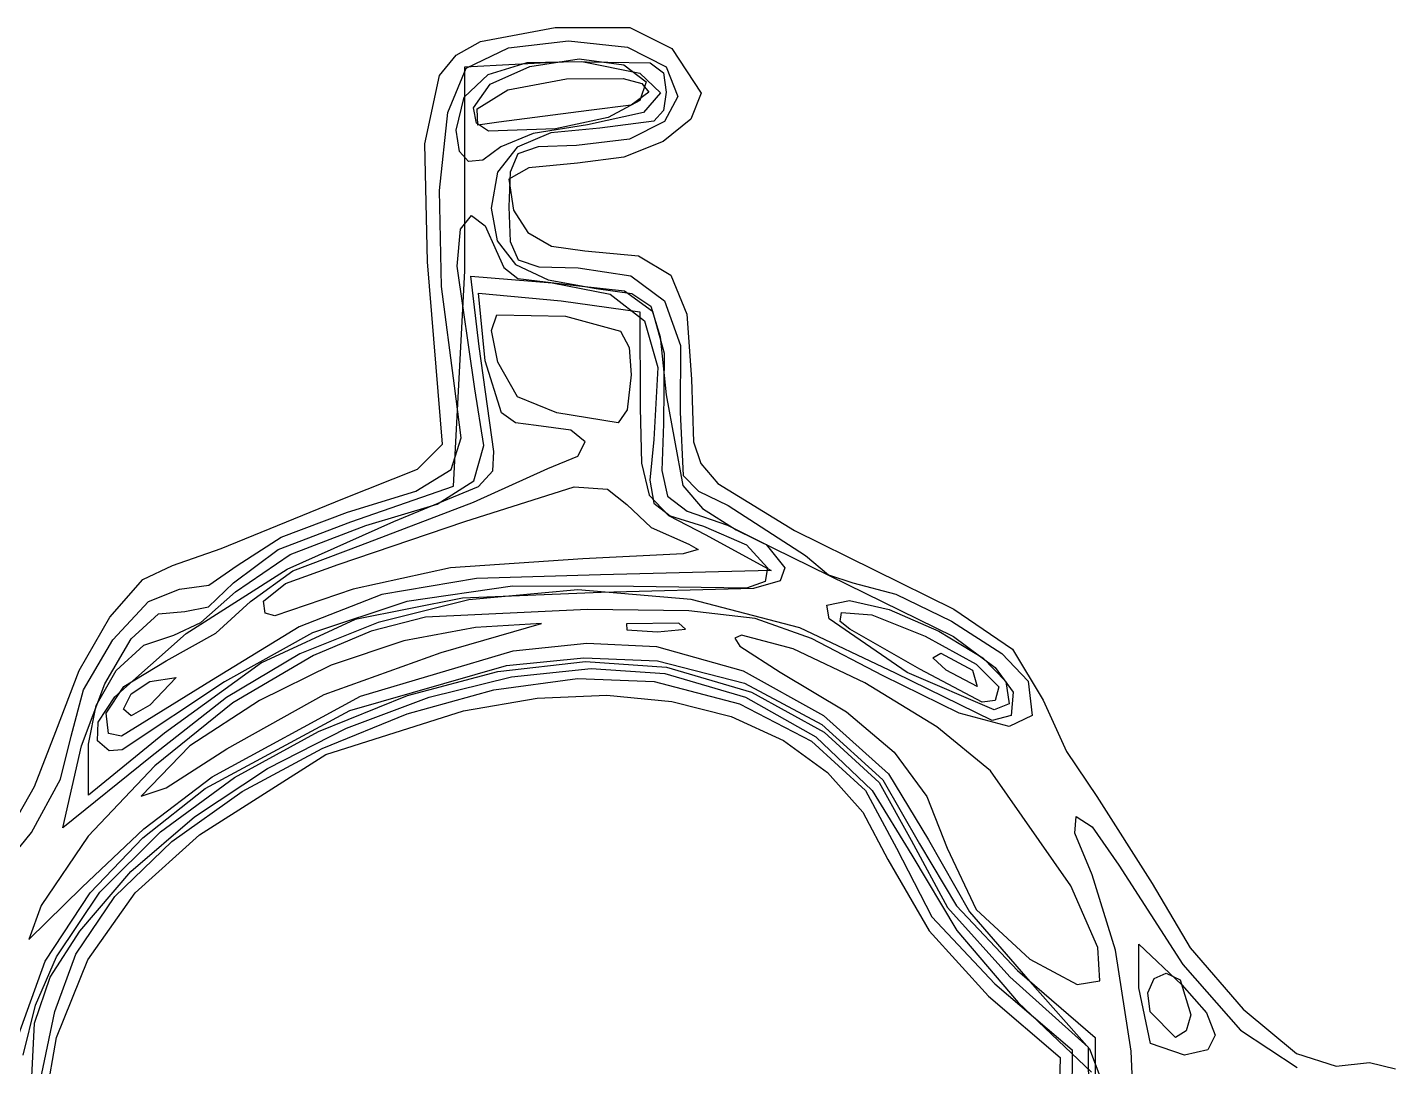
# Model space of a CAD drawing. Extents: x 31 to 107, y 25 to 130.
# Drawn here: x 55.46 to 77.52, y 108.75 to 125.52 of the extents above; entities that cross this region are included whole.
import ezdxf

# ---------------------------------------------------------------- set-up
doc = ezdxf.new("R2010")
doc.units = 0

msp = doc.modelspace()

# ---------------------------------------------------------------- linework, layer by layer
at = {"layer": 'Layer 1'}
for p, q in [((62.761158, 125.289474), (63.965915, 125.515647)), ((63.965915, 125.515647), (65.173524, 125.52033)), ((65.173524, 125.52033), (65.847739, 125.17639)), ((62.372198, 125.071547), (62.761158, 125.289474)), ((62.532381, 124.863174), (63.213696, 125.190879)), ((63.213696, 125.190879), (64.184032, 125.304758)), ((64.184032, 125.304758), (65.134891, 125.202886)), ((65.134891, 125.202886), (65.757778, 124.883333)), ((65.847739, 125.17639), (66.322222, 124.46)), ((62.10382, 124.743829), (62.372198, 125.071547)), ((62.512222, 124.883333), (64.135, 124.967972)), ((62.512222, 121.592142), (62.512222, 124.883333)), ((62.884576, 124.761513), (63.518362, 124.954156)), ((62.917932, 124.602308), (63.560615, 124.887341)), ((63.518362, 124.954156), (64.396366, 124.971135)), ((63.560615, 124.887341), (64.354716, 125.012894)), ((64.135, 124.967972), (65.499636, 124.947119)), ((64.354716, 125.012894), (65.073567, 124.914194)), ((64.396366, 124.971135), (65.333406, 124.779279)), ((65.073567, 124.914194), (65.437272, 124.641103)), ((65.499636, 124.947119), (65.711686, 124.783964)), ((65.757778, 124.883333), (65.946462, 124.405913)), ((61.863707, 123.639328), (62.10382, 124.743829)), ((62.238375, 124.144553), (62.532381, 124.863174)), ((62.500371, 124.396148), (62.884576, 124.761513)), ((63.20621, 124.511656), (64.150388, 124.690889)), ((64.150388, 124.690889), (65.065121, 124.694384)), ((65.065121, 124.694384), (65.363054, 124.615643)), ((65.333406, 124.779279), (65.668279, 124.463017)), ((65.711686, 124.783964), (65.757778, 124.474083)), ((62.653333, 124.222572), (62.917932, 124.602308)), ((62.707441, 124.203361), (63.20621, 124.511656)), ((65.475556, 124.475463), (65.192176, 124.265223)), ((65.437272, 124.641103), (65.331745, 124.337841)), ((65.363054, 124.615643), (65.475556, 124.475463)), ((65.668279, 124.463017), (65.390049, 124.144842)), ((65.757778, 124.474083), (65.715786, 124.18046)), ((66.322222, 124.46), (66.155414, 124.037512)), ((62.371111, 123.861), (62.500371, 124.396148)), ((62.700933, 123.972872), (62.653333, 124.222572)), ((62.653333, 124.222572), (62.653333, 124.222572)), ((65.192176, 124.265223), (64.510861, 124.177778)), ((65.331745, 124.337841), (64.821569, 124.064852)), ((65.946462, 124.405913), (65.728847, 124.000349)), ((62.103286, 122.890079), (62.238375, 124.144553)), ((62.7222, 123.943867), (62.707441, 124.203361)), ((62.707441, 124.203361), (62.707441, 124.203361)), ((63.06124, 123.991695), (62.7222, 123.943867)), ((64.510861, 124.177778), (63.06124, 123.991695)), ((64.821569, 124.064852), (63.971325, 123.882582)), ((65.390049, 124.144842), (64.487778, 123.94725)), ((65.55643, 124.004172), (64.685333, 123.895556)), ((65.728847, 124.000349), (65.164281, 123.718777)), ((65.715786, 124.18046), (65.55643, 124.004172)), ((66.155414, 124.037512), (65.71109, 123.676801)), ((62.423801, 123.518161), (62.371111, 123.861)), ((62.371111, 123.861), (62.371111, 123.861)), ((62.890099, 123.844934), (62.700933, 123.972872)), ((63.971325, 123.882582), (62.890099, 123.844934)), ((63.611742, 123.806739), (63.090778, 123.594472)), ((63.899753, 123.819748), (63.355176, 123.585744)), ((64.487778, 123.94725), (63.611742, 123.806739)), ((64.685333, 123.895556), (63.899753, 123.819748)), ((61.910629, 121.736584), (61.863707, 123.639328)), ((63.090778, 123.594472), (62.799055, 123.379186)), ((63.355176, 123.585744), (63.038233, 123.183674)), ((63.692872, 123.593861), (63.3665, 123.479093)), ((64.312111, 123.613333), (63.692872, 123.593861)), ((65.164281, 123.718777), (64.312111, 123.613333)), ((65.71109, 123.676801), (65.073404, 123.425467)), ((62.571589, 123.355653), (62.423801, 123.518161)), ((62.799055, 123.379186), (62.571589, 123.355653)), ((63.3665, 123.479093), (63.239351, 123.1845)), ((64.326508, 123.331111), (63.543468, 123.254988)), ((65.073404, 123.425467), (64.326508, 123.331111)), ((63.038233, 123.183674), (62.935556, 122.603666)), ((63.543468, 123.254988), (63.217778, 123.071972)), ((63.239351, 123.1845), (63.217778, 122.625556)), ((62.135904, 121.340229), (62.103286, 122.890079)), ((63.217778, 123.071972), (63.294839, 122.568926)), ((62.439681, 122.265197), (62.620418, 122.484444)), ((62.620418, 122.484444), (62.839849, 122.318639)), ((62.935556, 122.603666), (63.030671, 122.076475)), ((63.217778, 122.625556), (63.239241, 122.065035)), ((63.294839, 122.568926), (63.525745, 122.208266)), ((62.389078, 121.666734), (62.439681, 122.265197)), ((62.839849, 122.318639), (63.017329, 121.92)), ((63.030671, 122.076475), (63.330402, 121.695809)), ((63.239241, 122.065035), (63.368259, 121.770617)), ((63.525745, 122.208266), (63.910077, 121.990386)), ((63.017329, 121.92), (63.140788, 121.64342)), ((63.910077, 121.990386), (64.447417, 121.915679)), ((64.447417, 121.915679), (65.312488, 121.8316)), ((65.312488, 121.8316), (65.832644, 121.523854)), ((62.150027, 118.797592), (61.910629, 121.736584)), ((62.329749, 118.117078), (62.512222, 121.592142)), ((62.671748, 119.687851), (62.389078, 121.666734)), ((63.140788, 121.64342), (63.365964, 121.470324)), ((63.330402, 121.695809), (63.856327, 121.44517)), ((63.368259, 121.770617), (63.701776, 121.656725)), ((63.701776, 121.656725), (64.336738, 121.637778)), ((64.336738, 121.637778), (65.188727, 121.511284)), ((62.743568, 120.37165), (62.607105, 121.504411)), ((62.607105, 121.504411), (63.918564, 121.400107)), ((63.365964, 121.470324), (64.301226, 121.355556)), ((63.856327, 121.44517), (64.630021, 121.308058)), ((63.918564, 121.400107), (64.856771, 121.214551)), ((64.301226, 121.355556), (65.085151, 121.270306)), ((65.188727, 121.511284), (65.729465, 121.10644)), ((65.832644, 121.523854), (66.089784, 120.893611)), ((62.345014, 119.735476), (62.135904, 121.340229)), ((62.840068, 120.141292), (62.732587, 121.234276)), ((62.732587, 121.234276), (64.064444, 121.106438)), ((64.630021, 121.308058), (65.20128, 121.227892)), ((64.856771, 121.214551), (65.407549, 120.785997)), ((65.085151, 121.270306), (65.536429, 120.942395)), ((65.20128, 121.227892), (65.509894, 121.020982)), ((64.064444, 121.106438), (65.334444, 120.929132)), ((65.334444, 120.929132), (65.337072, 119.379438)), ((65.509894, 121.020982), (65.660511, 120.527791)), ((65.536429, 120.942395), (65.723718, 120.26358)), ((65.729465, 121.10644), (65.985882, 120.385203)), ((62.940548, 120.628042), (63.02596, 120.879853)), ((63.02596, 120.879853), (64.135, 120.861291)), ((64.135, 120.861291), (65.019834, 120.617249)), ((65.407549, 120.785997), (65.624225, 120.032293)), ((66.089784, 120.893611), (66.165806, 119.842043)), ((63.04346, 120.117379), (62.940548, 120.628042)), ((65.019834, 120.617249), (65.161344, 120.35345)), ((65.660511, 120.527791), (65.757778, 119.588785)), ((62.978349, 118.674444), (62.743568, 120.37165)), ((65.161344, 120.35345), (65.193333, 119.913567)), ((65.723718, 120.26358), (65.715676, 119.125616)), ((65.985882, 120.385203), (65.98491, 119.309532)), ((63.102746, 119.299587), (62.840068, 120.141292)), ((63.362478, 119.556568), (63.04346, 120.117379)), ((65.624225, 120.032293), (65.560126, 118.871292)), ((65.193333, 119.913567), (65.131156, 119.349837)), ((66.165806, 119.842043), (66.197843, 118.832579)), ((62.453844, 118.900176), (62.345014, 119.735476)), ((62.819285, 118.775082), (62.671748, 119.687851)), ((65.757778, 119.588785), (66.028055, 118.127255)), ((63.994578, 119.299855), (63.362478, 119.556568)), ((65.337072, 119.379438), (65.358631, 118.489798)), ((63.327635, 119.140846), (63.102746, 119.299587)), ((63.661383, 119.097778), (63.327635, 119.140846)), ((64.981667, 119.140063), (63.994578, 119.299855)), ((63.994578, 119.299855), (63.994578, 119.299855)), ((65.131156, 119.349837), (64.981667, 119.140063)), ((65.98491, 119.309532), (66.029107, 118.2914)), ((64.221313, 119.02029), (63.661383, 119.097778)), ((64.451807, 118.833024), (64.221313, 119.02029)), ((65.715676, 119.125616), (65.685464, 118.371005)), ((61.747704, 118.394566), (62.150027, 118.797592)), ((62.289208, 118.384221), (62.453844, 118.900176)), ((62.657233, 118.205523), (62.819285, 118.775082)), ((64.334451, 118.603776), (64.451807, 118.833024)), ((65.560126, 118.871292), (65.491979, 118.216375)), ((66.197843, 118.832579), (66.318875, 118.481105)), ((62.959987, 118.366549), (62.978349, 118.674444)), ((63.850828, 118.400339), (64.334451, 118.603776)), ((65.358631, 118.489798), (65.480834, 117.970814)), ((66.318875, 118.481105), (66.590575, 118.161074)), ((60.5425, 117.914397), (61.747704, 118.394566)), ((61.721559, 118.034458), (62.289208, 118.384221)), ((62.653333, 117.861955), (63.850828, 118.400339)), ((62.733786, 118.11), (62.959987, 118.366549)), ((65.685464, 118.371005), (65.778667, 117.955478)), ((66.029107, 118.2914), (66.279838, 118.035659)), ((60.62135, 117.697738), (61.721559, 118.034458)), ((60.674967, 117.544813), (62.329749, 118.117078)), ((61.36419, 117.545556), (62.733786, 118.11)), ((62.063749, 117.826144), (62.657233, 118.205523)), ((62.512222, 117.545671), (64.274804, 118.10786)), ((64.274804, 118.10786), (64.812775, 118.069838)), ((64.812775, 118.069838), (65.12468, 117.819365)), ((65.491979, 118.216375), (65.556973, 117.844397)), ((66.028055, 118.127255), (66.34257, 117.756322)), ((66.279838, 118.035659), (66.756825, 117.804881)), ((66.590575, 118.161074), (67.827958, 117.403153)), ((58.581056, 117.113945), (60.5425, 117.914397)), ((60.836254, 117.165244), (62.653333, 117.861955)), ((60.916992, 117.483913), (62.063749, 117.826144)), ((65.12468, 117.819365), (65.517871, 117.452916)), ((65.480834, 117.970814), (65.795739, 117.644446)), ((65.556973, 117.844397), (65.822882, 117.636612)), ((65.778667, 117.955478), (66.097844, 117.716179)), ((59.551345, 117.297178), (60.62135, 117.697738)), ((65.795739, 117.644446), (66.395405, 117.332653)), ((65.822882, 117.636612), (66.35748, 117.474275)), ((66.097844, 117.716179), (66.745556, 117.490251)), ((66.34257, 117.756322), (66.886667, 117.413298)), ((66.756825, 117.804881), (68.002023, 116.997418)), ((59.499339, 117.096588), (60.674967, 117.544813)), ((59.643619, 116.776174), (61.36419, 117.545556)), ((59.69503, 117.017109), (60.916992, 117.483913)), ((60.466111, 116.852356), (62.512222, 117.545671)), ((65.517871, 117.452916), (66.121351, 117.182736)), ((66.35748, 117.474275), (67.053917, 117.173781)), ((66.745556, 117.490251), (67.367154, 117.175182)), ((66.886667, 117.413298), (68.383229, 116.673811)), ((67.827958, 117.403153), (70.393947, 116.134444)), ((58.841426, 116.837892), (59.551345, 117.297178)), ((59.737649, 116.753827), (60.836254, 117.165244)), ((66.121351, 117.182736), (66.274132, 117.09516)), ((66.395405, 117.332653), (67.451111, 116.756273)), ((67.053917, 117.173781), (67.39196, 116.797602)), ((67.367154, 117.175182), (67.672698, 116.802007)), ((57.794962, 116.84), (58.581056, 117.113945)), ((58.782046, 116.555921), (59.499339, 117.096588)), ((58.813768, 116.411437), (59.69503, 117.017109)), ((64.41118, 116.94718), (62.280787, 116.797762)), ((66.029026, 117.025193), (64.41118, 116.94718)), ((66.274132, 117.09516), (66.029026, 117.025193)), ((68.002023, 116.997418), (68.377217, 116.686922)), ((57.319086, 116.609409), (57.794962, 116.84)), ((58.015663, 115.739048), (59.643619, 116.776174)), ((58.380774, 116.51858), (58.841426, 116.837892)), ((59.053493, 116.258315), (59.737649, 116.753827)), ((59.619003, 116.548734), (60.466111, 116.852356)), ((62.280787, 116.797762), (60.71285, 116.453291)), ((67.451111, 116.756273), (64.699444, 116.687939)), ((67.39196, 116.797602), (67.351573, 116.581343)), ((67.672698, 116.802007), (67.593677, 116.592381)), ((56.788855, 116.001665), (57.319086, 116.609409)), ((57.910075, 116.454558), (58.380774, 116.51858)), ((58.377027, 116.173245), (58.782046, 116.555921)), ((59.266667, 116.264227), (59.619003, 116.548734)), ((62.69935, 116.625657), (61.170185, 116.370562)), ((63.276947, 116.501811), (61.576864, 116.25923)), ((64.699444, 116.687939), (62.69935, 116.625657)), ((65.232413, 116.497337), (63.276947, 116.501811)), ((67.05162, 116.469423), (65.232413, 116.497337)), ((67.351573, 116.581343), (67.05162, 116.469423)), ((67.593677, 116.592381), (67.164865, 116.467982)), ((68.377217, 116.686922), (68.76691, 116.557778)), ((68.383229, 116.673811), (70.391926, 115.690681)), ((68.76691, 116.557778), (69.458503, 116.375661)), ((57.412171, 116.259521), (57.910075, 116.454558)), ((58.254325, 115.916832), (58.813768, 116.411437)), ((60.71285, 116.453291), (59.446224, 116.02493)), ((61.170185, 116.370562), (59.837418, 115.848065)), ((62.475625, 116.312181), (60.743369, 115.964953)), ((62.577365, 116.283125), (61.115088, 115.917607)), ((64.709365, 116.40056), (62.475625, 116.312181)), ((64.335639, 116.445542), (62.577365, 116.283125)), ((66.15895, 116.287194), (64.335639, 116.445542)), ((67.164865, 116.467982), (64.709365, 116.40056)), ((67.911156, 115.831464), (66.15895, 116.287194)), ((68.348849, 116.199156), (68.711535, 116.275556)), ((68.711535, 116.275556), (69.35291, 116.129251)), ((69.458503, 116.375661), (70.358156, 115.940139)), ((56.836325, 115.638316), (57.412171, 116.259521)), ((57.130411, 115.652273), (57.570317, 116.0559)), ((57.570317, 116.0559), (57.993901, 116.096455)), ((57.993901, 116.096455), (58.377027, 116.173245)), ((58.494132, 115.747142), (59.053493, 116.258315)), ((59.288807, 116.070043), (59.266667, 116.264227)), ((59.266667, 116.264227), (59.266667, 116.264227)), ((59.446224, 116.02493), (59.288807, 116.070043)), ((61.576864, 116.25923), (60.055716, 115.751794)), ((64.487778, 116.130203), (61.876359, 116.00507)), ((66.120944, 116.106346), (64.487778, 116.130203)), ((67.189992, 115.980091), (66.120944, 116.106346)), ((68.386844, 115.974652), (68.348849, 116.199156)), ((68.565248, 115.93339), (68.586824, 116.079112)), ((68.586824, 116.079112), (69.075047, 116.041891)), ((69.35291, 116.129251), (70.153853, 115.776467)), ((70.393947, 116.134444), (71.342342, 115.489931)), ((56.292497, 115.14281), (56.788855, 116.001665)), ((57.820698, 115.711111), (58.254325, 115.916832)), ((59.837418, 115.848065), (58.426517, 114.983573)), ((60.743369, 115.964953), (59.233362, 115.269039)), ((61.115088, 115.917607), (59.851118, 115.411745)), ((61.876359, 116.00507), (61.001714, 115.779126)), ((62.682947, 115.836), (61.525405, 115.624643)), ((62.128095, 115.43177), (63.74537, 115.899844)), ((63.74537, 115.899844), (62.682947, 115.836)), ((65.964074, 115.906688), (65.117407, 115.896232)), ((65.117407, 115.896232), (65.12076, 115.800033)), ((66.067968, 115.811733), (65.964074, 115.906688)), ((65.964074, 115.906688), (65.964074, 115.906688)), ((68.099706, 115.660165), (67.189992, 115.980091)), ((69.456117, 115.101731), (67.911156, 115.831464)), ((69.642395, 115.109498), (68.386844, 115.974652)), ((68.721111, 115.812008), (68.565248, 115.93339)), ((69.075047, 116.041891), (69.935558, 115.698701)), ((70.358156, 115.940139), (71.169097, 115.41745)), ((56.36039, 114.832286), (56.836325, 115.638316)), ((56.706906, 114.928306), (57.130411, 115.652273)), ((56.868388, 114.721489), (58.015663, 115.739048)), ((57.333389, 115.552538), (57.820698, 115.711111)), ((57.695569, 115.298079), (58.494132, 115.747142)), ((60.055716, 115.751794), (58.637057, 114.961704)), ((61.001714, 115.779126), (60.069482, 115.386172)), ((61.525405, 115.624643), (60.35705, 115.230014)), ((65.12076, 115.800033), (65.616667, 115.76613)), ((65.616667, 115.76613), (66.067968, 115.811733)), ((66.970783, 115.711111), (66.86227, 115.665014)), ((66.86227, 115.665014), (66.94295, 115.538672)), ((67.807354, 115.491612), (66.970783, 115.711111)), ((69.25487, 115.055294), (68.099706, 115.660165)), ((69.85, 115.165719), (68.721111, 115.812008)), ((69.935558, 115.698701), (70.754996, 115.245499)), ((70.153853, 115.776467), (70.864848, 115.346399)), ((70.391926, 115.690681), (71.062332, 115.194038)), ((56.890554, 115.141918), (57.333389, 115.552538)), ((59.851118, 115.411745), (58.666111, 114.70652)), ((60.242118, 114.75383), (62.128095, 115.43177)), ((60.828414, 114.729851), (63.291093, 115.461175)), ((62.128095, 115.43177), (62.128095, 115.43177)), ((63.291093, 115.461175), (64.479456, 115.583576)), ((64.479456, 115.583576), (65.602033, 115.528245)), ((65.602033, 115.528245), (67.000801, 115.137448)), ((66.94295, 115.538672), (67.596402, 115.116943)), ((68.95829, 114.943673), (67.807354, 115.491612)), ((70.058605, 115.346287), (70.186121, 115.424568)), ((70.186121, 115.424568), (70.696667, 115.146667)), ((71.169097, 115.41745), (71.594557, 114.973834)), ((71.342342, 115.489931), (71.836088, 114.664304)), ((57.011282, 114.883582), (57.695569, 115.298079)), ((59.233362, 115.269039), (57.666371, 114.134598)), ((60.069482, 115.386172), (58.772232, 114.62199)), ((60.35705, 115.230014), (59.199877, 114.661225)), ((60.656372, 114.498554), (63.180829, 115.224028)), ((63.042918, 115.127902), (64.456518, 115.291581)), ((63.180829, 115.224028), (64.427703, 115.35034)), ((63.26545, 115.041077), (64.54858, 115.176191)), ((64.427703, 115.35034), (65.617505, 115.299885)), ((64.456518, 115.291581), (65.760473, 115.199784)), ((64.54858, 115.176191), (65.733625, 115.095728)), ((65.617505, 115.299885), (67.01939, 114.939342)), ((65.760473, 115.199784), (67.132575, 114.791719)), ((70.273333, 115.146667), (70.058605, 115.346287)), ((70.754996, 115.245499), (71.12, 114.878242)), ((70.864848, 115.346399), (71.23638, 114.96824)), ((71.062332, 115.194038), (71.352359, 114.793889)), ((55.918241, 114.158889), (56.292497, 115.14281)), ((56.568728, 114.576903), (56.890554, 115.141918)), ((58.426517, 114.983573), (56.977587, 114.081538)), ((58.637057, 114.961704), (56.984158, 113.861382)), ((57.133243, 114.76759), (57.432222, 114.966504)), ((57.432222, 114.966504), (57.855556, 115.031255)), ((57.855556, 115.031255), (57.432222, 114.582222)), ((61.585182, 114.739888), (63.042918, 115.127902)), ((61.934172, 114.712412), (63.26545, 115.041077)), ((62.978544, 114.832475), (64.327995, 115.016432)), ((64.327995, 115.016432), (65.564989, 114.96627)), ((65.564989, 114.96627), (66.941937, 114.604568)), ((65.733625, 115.095728), (67.034511, 114.713491)), ((67.000801, 115.137448), (68.29561, 114.418577)), ((67.596402, 115.116943), (68.663035, 114.477553)), ((70.483898, 114.456009), (69.25487, 115.055294)), ((71.014977, 114.33932), (69.456117, 115.101731)), ((71.044818, 114.508139), (69.642395, 115.109498)), ((69.642395, 115.109498), (69.642395, 115.109498)), ((70.854949, 114.631864), (69.85, 115.165719)), ((69.85, 115.165719), (69.85, 115.165719)), ((70.769524, 114.883876), (70.273333, 115.146667)), ((70.273333, 115.146667), (70.273333, 115.146667)), ((70.696667, 115.146667), (70.769524, 114.883876)), ((71.23638, 114.96824), (71.285425, 114.606086)), ((71.594557, 114.973834), (71.661091, 114.415022)), ((56.162222, 114.082774), (56.36039, 114.832286)), ((56.332524, 113.926733), (56.706906, 114.928306)), ((56.726667, 114.455513), (57.011282, 114.883582)), ((57.008889, 114.517472), (57.133243, 114.76759)), ((58.436805, 113.427611), (60.828414, 114.729851)), ((58.670873, 113.881089), (60.242118, 114.75383)), ((60.148817, 114.158685), (61.585182, 114.739888)), ((61.583053, 114.445732), (62.978544, 114.832475)), ((63.67623, 114.69982), (64.801513, 114.748065)), ((64.801513, 114.748065), (65.850063, 114.64606)), ((67.01939, 114.939342), (68.269773, 114.272053)), ((67.132575, 114.791719), (68.305717, 114.149184)), ((70.118971, 114.233136), (68.95829, 114.943673)), ((71.12, 114.878242), (71.060293, 114.661976)), ((71.352359, 114.793889), (71.321479, 114.416897)), ((56.444444, 113.955141), (56.568728, 114.576903)), ((56.596278, 114.309833), (56.868388, 114.721489)), ((57.129053, 114.411961), (57.008889, 114.517472)), ((57.008889, 114.517472), (57.008889, 114.517472)), ((57.432222, 114.582222), (57.129053, 114.411961)), ((58.666111, 114.70652), (57.440723, 113.742913)), ((58.772232, 114.62199), (57.512983, 113.606718)), ((59.199877, 114.661225), (58.075881, 113.92739)), ((60.604682, 114.212218), (61.934172, 114.712412)), ((62.491682, 114.495196), (63.67623, 114.69982)), ((65.850063, 114.64606), (66.804412, 114.399929)), ((66.941937, 114.604568), (68.102338, 114.001641)), ((67.034511, 114.713491), (68.168288, 114.070979)), ((71.060293, 114.661976), (70.854949, 114.631864)), ((71.285425, 114.606086), (71.044818, 114.508139)), ((71.836088, 114.664304), (72.21046, 113.83474)), ((56.589862, 114.01081), (56.596278, 114.309833)), ((56.767641, 114.129299), (56.726667, 114.455513)), ((56.726667, 114.455513), (56.726667, 114.455513)), ((58.325141, 113.238379), (60.656372, 114.498554)), ((60.207936, 113.887536), (61.583053, 114.445732)), ((60.268578, 113.789079), (62.491682, 114.495196)), ((66.804412, 114.399929), (67.647091, 114.015801)), ((68.29561, 114.418577), (69.340399, 113.475395)), ((68.663035, 114.477553), (69.434453, 113.825173)), ((71.288422, 114.242499), (70.483898, 114.456009)), ((71.321479, 114.416897), (71.014977, 114.33932)), ((71.661091, 114.415022), (71.288422, 114.242499)), ((55.572195, 113.272767), (55.918241, 114.158889)), ((55.989502, 113.388559), (56.162222, 114.082774)), ((57.666371, 114.134598), (56.444444, 113.133322)), ((56.977587, 114.081538), (56.767641, 114.129299)), ((58.799329, 113.415434), (60.148817, 114.158685)), ((59.326916, 113.562519), (60.604682, 114.212218)), ((68.168288, 114.070979), (69.08046, 113.208285)), ((68.269773, 114.272053), (69.250724, 113.38041)), ((68.305717, 114.149184), (69.192544, 113.333998)), ((70.984776, 113.525839), (70.118971, 114.233136)), ((56.031567, 112.606667), (56.332524, 113.926733)), ((56.332524, 113.926733), (56.332524, 113.926733)), ((56.444444, 113.133322), (56.444444, 113.955141)), ((56.444444, 113.955141), (56.444444, 113.955141)), ((56.778207, 113.849574), (56.589862, 114.01081)), ((56.589862, 114.01081), (56.589862, 114.01081)), ((56.984158, 113.861382), (56.778207, 113.849574)), ((58.075881, 113.92739), (57.291111, 113.118505)), ((57.696416, 113.248185), (58.670873, 113.881089)), ((58.919611, 113.189219), (60.207936, 113.887536)), ((67.647091, 114.015801), (68.360632, 113.4998)), ((68.102338, 114.001641), (68.971287, 113.209001)), ((57.440723, 113.742913), (56.031567, 112.606667)), ((58.230033, 112.489973), (60.268578, 113.789079)), ((69.434453, 113.825173), (69.959361, 113.108362)), ((72.21046, 113.83474), (72.699448, 113.112082)), ((57.512983, 113.606718), (56.435092, 112.47222)), ((57.337279, 112.591566), (58.436805, 113.427611)), ((57.602227, 112.541281), (58.799329, 113.415434)), ((58.150812, 112.78534), (59.326916, 113.562519)), ((68.360632, 113.4998), (68.927567, 112.858055)), ((69.340399, 113.475395), (69.989107, 112.411665)), ((72.284601, 111.668159), (70.984776, 113.525839)), ((55.044801, 112.344405), (55.572195, 113.272767)), ((55.521448, 112.531084), (55.989502, 113.388559)), ((57.291111, 113.118505), (57.696416, 113.248185)), ((57.319801, 112.443688), (58.325141, 113.238379)), ((57.784493, 112.382114), (58.919611, 113.189219)), ((68.971287, 113.209001), (69.47388, 112.278157)), ((69.08046, 113.208285), (69.716534, 112.1655)), ((69.192544, 113.333998), (69.705697, 112.407979)), ((69.250724, 113.38041), (69.844316, 112.346805)), ((69.959361, 113.108362), (70.286465, 112.275676)), ((72.699448, 113.112082), (73.593187, 111.704597)), ((57.126305, 111.902705), (58.150812, 112.78534)), ((68.927567, 112.858055), (69.330426, 112.096691)), ((72.348372, 112.519226), (72.367492, 112.786047)), ((72.367492, 112.786047), (72.624083, 112.62181)), ((53.999973, 110.641752), (55.521448, 112.531084)), ((56.339074, 111.647794), (57.337279, 112.591566)), ((56.623017, 111.567369), (57.602227, 112.541281)), ((72.628593, 111.844368), (72.348372, 112.519226)), ((72.624083, 112.62181), (73.056273, 112.003496)), ((56.435092, 112.47222), (55.681917, 111.35036)), ((56.468145, 111.558414), (57.319801, 112.443688)), ((56.868999, 111.497553), (57.784493, 112.382114)), ((57.195509, 111.555864), (58.230033, 112.489973)), ((69.705697, 112.407979), (70.292734, 111.31913)), ((69.844316, 112.346805), (70.44046, 111.347935)), ((69.989107, 112.411665), (70.648043, 111.252555)), ((69.330426, 112.096691), (69.995381, 110.945536)), ((69.47388, 112.278157), (70.043173, 111.167455)), ((69.716534, 112.1655), (70.443934, 110.94731)), ((70.286465, 112.275676), (70.757754, 111.288442)), ((56.303333, 110.936636), (57.126305, 111.902705)), ((73.056273, 112.003496), (74.088042, 110.402376)), ((55.482295, 110.801962), (56.339074, 111.647794)), ((72.719731, 110.671991), (72.284601, 111.668159)), ((72.284601, 111.668159), (72.284601, 111.668159)), ((73.002543, 110.630794), (72.628593, 111.844368)), ((73.593187, 111.704597), (74.207112, 110.667114)), ((55.74175, 110.452208), (56.468145, 111.558414)), ((55.927207, 110.52484), (56.623017, 111.567369)), ((56.239545, 110.566869), (56.868999, 111.497553)), ((56.432926, 110.475104), (57.195509, 111.555864)), ((55.681917, 111.35036), (55.482295, 110.801962)), ((70.292734, 111.31913), (71.298935, 110.201529)), ((70.44046, 111.347935), (71.419872, 110.302088)), ((70.648043, 111.252555), (71.619435, 110.126684)), ((70.757754, 111.288442), (71.623849, 110.487641)), ((70.043173, 111.167455), (71.05768, 110.086561)), ((55.826128, 110.194135), (56.303333, 110.936636)), ((69.995381, 110.945536), (70.95282, 109.889705)), ((70.443934, 110.94731), (71.435485, 109.785195)), ((55.899589, 109.642687), (56.239545, 110.566869)), ((72.752121, 110.138667), (72.719731, 110.671991)), ((73.253369, 109.002638), (73.002543, 110.630794)), ((73.377778, 110.021788), (73.377778, 110.729502)), ((73.377778, 110.729502), (74.074635, 110.074837)), ((74.207112, 110.667114), (75.058781, 109.678612)), ((55.291785, 109.201406), (55.74175, 110.452208)), ((55.588445, 109.742568), (55.927207, 110.52484)), ((55.928843, 109.222941), (56.432926, 110.475104)), ((71.623849, 110.487641), (72.385564, 110.074959)), ((74.088042, 110.402376), (75.019406, 109.339162)), ((55.570429, 109.45619), (55.826128, 110.194135)), ((71.298935, 110.201529), (72.560804, 109.066392)), ((71.419872, 110.302088), (72.672222, 109.222786)), ((71.619435, 110.126684), (72.585666, 109.038034)), ((72.385564, 110.074959), (72.752121, 110.138667)), ((73.522873, 109.944272), (73.626147, 110.172431)), ((73.626147, 110.172431), (73.817692, 110.261215)), ((73.817692, 110.261215), (74.043969, 110.153069)), ((74.043969, 110.153069), (74.217649, 109.585673)), ((70.95282, 109.889705), (72.107778, 108.898247)), ((71.05768, 110.086561), (72.304055, 109.021191)), ((73.565927, 109.125927), (73.377778, 110.021788)), ((73.561408, 109.634294), (73.522873, 109.944272)), ((74.074635, 110.074837), (74.470018, 109.62066)), ((55.389828, 108.936507), (55.588445, 109.742568)), ((71.435485, 109.785195), (72.615143, 108.663015)), ((75.058781, 109.678612), (75.919372, 108.966374)), ((55.431831, 106.513407), (55.570429, 109.45619)), ((55.661887, 108.511334), (55.899589, 109.642687)), ((73.972417, 109.22), (73.561408, 109.634294)), ((73.561408, 109.634294), (73.561408, 109.634294)), ((74.217649, 109.585673), (74.14359, 109.327969)), ((74.470018, 109.62066), (74.608986, 109.260519)), ((55.669821, 107.774624), (55.928843, 109.222941)), ((72.672222, 109.222786), (72.672222, 106.443986)), ((74.14359, 109.327969), (73.972417, 109.22)), ((74.608986, 109.260519), (74.490549, 109.023273)), ((75.019406, 109.339162), (75.931524, 108.740699)), ((72.304055, 109.021191), (72.287026, 106.238379)), ((72.560804, 109.066392), (72.579566, 107.072495)), ((72.585666, 109.038034), (72.765267, 108.557643)), ((73.317664, 107.574811), (73.253369, 109.002638)), ((74.113715, 108.937778), (73.565927, 109.125927)), ((73.565927, 109.125927), (73.565927, 109.125927)), ((74.490549, 109.023273), (74.113715, 108.937778)), ((72.107778, 108.898247), (72.03674, 105.946008)), ((75.919372, 108.966374), (76.560062, 108.757683)), ((76.560062, 108.757683), (77.097824, 108.821467)), ((77.097824, 108.821467), (77.519532, 108.717))]:
    msp.add_line(p, q, dxfattribs=at)

doc.saveas('drawing.dxf')
